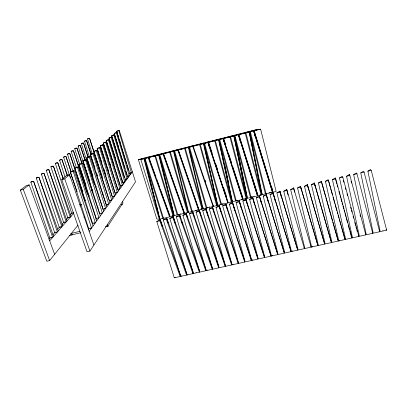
<?xml version="1.0" encoding="UTF-8"?>
<svg xmlns="http://www.w3.org/2000/svg" width="407" height="407" viewBox="0 0 407 407"><rect width="100%" height="100%" fill="white"/><g stroke="black" fill="none" stroke-linecap="round" stroke-linejoin="round"><path stroke-width="0.61" d="M257.84 259.071L239.25 201.836L239.26 200.829L236.116 202.584L251.724 260.444L257.84 259.071L257.748 257.779L239.26 200.829L241.229 208.186M238.171 263.487L238.181 262.174L219.236 205.606L216.01 207.377L232.107 264.845L238.171 263.487L219.114 206.639L219.236 205.606L220.93 211.696M238.721 134.748L238.731 134.091L241.962 133.272L245.218 133.099L261.111 195.024L257.946 195.777L238.721 134.748L245.218 133.099M257.468 195.894L238.248 134.213L234.997 135.689L251.15 197.4L257.468 195.894L238.248 134.213L240.008 140.975M231.649 264.947L231.7 263.629L212.602 207.188L209.346 208.964L225.605 266.305L231.649 264.947L212.444 208.226L212.602 207.188L213.97 212.047M236.676 200.524L232.494 201.852L232.539 200.844M251.267 260.546L232.519 203.444L232.565 202.427L229.395 204.187L245.162 261.915L251.267 260.546L251.205 259.249L232.565 202.427L234.722 210.378M250.478 197.563L234.31 135.867L237.566 134.386L234.346 135.205L247.329 198.316L250.478 197.563L252.019 196.693M233.822 135.989L233.862 135.328L227.437 136.956L230.591 136.808L233.822 135.989L246.856 198.428L233.862 135.328M225.152 266.407L225.239 265.079L205.988 208.766L202.706 210.546L219.124 267.755L225.152 266.407L205.794 209.814L205.988 208.766L207.891 215.435M227.767 202.981L227.839 201.969L207.997 141.89L204.614 143.396L221.53 204.472L227.767 202.981L207.809 142.587L207.997 141.89L209.503 147.365M244.709 262.022L225.804 205.042L225.89 204.019L222.69 205.784L238.624 263.385L244.709 262.022L244.683 260.714L225.89 204.019L227.401 209.508M218.671 267.857L218.793 266.529L199.394 210.338L196.082 212.123L212.663 269.205L218.671 267.857L199.16 211.391L199.394 210.338L200.961 215.781M212.21 269.307L212.368 267.969L192.816 211.905L189.484 213.7L206.222 270.65L212.21 269.307L192.552 212.968L192.816 211.905L194.068 216.178M221.942 204.039L217.76 205.372L217.887 204.345M205.769 270.752L205.957 269.409L186.264 213.472L182.901 215.267L199.796 272.095L205.769 270.752L185.958 214.54L186.264 213.472L187.525 217.73M223.453 138.619L223.55 137.942L226.755 137.128L229.904 136.981L246.184 198.585L243.04 199.338L223.453 138.619L229.904 136.981M199.593 144.668L193.228 146.286L193.503 145.569L196.662 144.77L199.593 144.668L216.636 205.637L213.533 206.38L193.03 145.691L189.581 147.207L206.873 207.967L213.065 206.491L213.222 205.459M242.567 199.45L222.97 138.741L223.072 138.065L219.749 139.555L236.289 200.946L242.567 199.45L242.557 198.453L223.072 138.065L224.71 144.18M199.349 272.191L199.572 270.843L179.731 215.028L176.343 216.829L193.391 273.529L199.349 272.191L179.39 216.102L179.731 215.028L180.637 218.066M235.628 201.109L219.068 139.728L222.39 138.238L219.195 139.052L219.068 139.728L232.494 201.852M218.584 139.85L218.717 139.174L212.332 140.791L215.374 140.664L218.584 139.85L232.026 201.964L230.8 201.862M192.943 273.631L193.203 272.278L173.214 216.58L169.8 218.391L187.006 274.964L192.943 273.631L172.838 217.664L173.214 216.58L175.412 223.855M207.85 207.239L206.217 208.125L203.129 208.862L203.337 207.824M202.874 207.931L202.666 208.974L201.521 208.852M186.559 275.061L186.854 273.702L166.722 218.132L163.278 219.943L180.637 276.389L186.559 275.061L166.31 219.22L166.722 218.132L168.198 222.97M198.463 209.976L198.697 208.928L178.164 149.461L174.649 150.997L192.313 211.447L198.463 209.976L177.803 150.198L178.164 149.461L178.515 150.682M180.194 276.49L180.52 275.122L160.246 219.678L156.776 221.494L174.288 277.813L180.194 276.49L159.798 220.772L160.246 219.678L162.296 226.312M208.287 142.465L208.476 141.768L211.66 140.964L214.698 140.837L231.359 202.126L228.235 202.869L208.287 142.465L214.698 140.837M188.421 211.386L188.131 212.444L187.027 212.312M184.061 211.777L163.4 153.21L159.824 154.757L177.849 214.896L183.959 213.436L184.274 212.378M203.459 143.691L203.673 142.989L197.334 144.597L200.269 144.5L203.459 143.691L217.297 205.484L216.112 205.367M126.002 179.024L126.623 178.866M123.692 182.219L124.115 182.143M121.271 185.531L121.851 185.388M156.018 177.147L148.733 156.934L145.101 158.491L163.482 218.325L169.551 216.875L169.943 215.802L163.945 199.15M104.334 208.669L104.93 208.572M213.065 206.491L192.755 146.403L193.03 145.691L193.376 146.912M101.038 213.182L101.643 213.085M93.951 222.858L94.47 222.843M188.909 147.38L189.204 146.662L192.358 145.859L188.909 147.38L206.217 208.125M188.431 147.502L188.731 146.779L182.438 148.377L185.266 148.306L188.431 147.502L202.666 208.974L185.266 148.306M178.276 150.076L178.632 149.344L181.771 148.545L184.595 148.474L202.009 209.132L198.926 209.864L178.276 150.076L184.595 148.474M71.398 235.037L72.67 234.63M173.982 151.165L174.364 150.427L177.498 149.634L173.982 151.165L191.661 211.599L188.589 212.332L173.896 150.544L167.643 152.132L170.365 152.081L173.509 151.287L173.896 150.544M80.077 204.533L80.433 204.512M72.746 212.851L73.479 212.673M68.814 217.318L69.561 217.135M60.368 226.908L60.846 226.897M163.426 153.846L163.863 153.093L166.982 152.299L169.699 152.254L187.479 212.596L184.417 213.329L163.426 153.846L169.699 152.254M159.824 154.757L162.953 153.963L163.4 153.21L163.756 154.421M51.053 237.49L51.547 237.485M159.157 154.284L152.951 155.861L155.566 155.835L158.694 155.042L159.157 154.284L174.064 214.815L173.692 215.888L172.634 215.746M105.332 226.836L107.769 226.251L122.99 202.874L122.553 201.531M93.895 245.055L69.541 174.598L66.631 175.336L61.752 179.629L87.017 251.775L89.922 251.094L135.5 181.863L119.251 130.306L116.677 131.273L126.501 163.787M148.672 157.585L149.196 156.812L152.294 156.029L154.904 156.003L173.046 216.041L170.004 216.768L148.672 157.585L154.904 156.003M145.101 158.491L148.209 157.702L148.733 156.934L149.104 158.15M159.178 215.766L159.803 218.223L159.356 219.312L156.797 218.941L138.36 159.564L140.873 159.564L143.976 158.776L144.526 158.002L146.24 164.759M89.158 231.344L132.316 171.754M124.344 182.015L124.669 181.568M130.683 172.604L130.398 173.041L131.008 172.853M88.192 229.472L88.94 228.454M95.701 219.261L96.454 218.238M105.845 205.469L106.593 204.446M123.118 181.98L122.639 182.626L124.832 182.082L111.228 137.454L111.757 136.981L125.768 180.794M54.63 254.334L29.156 184.87L26.302 185.597L20.35 190.135L46.79 261.233L49.639 260.561L78.042 225.112M83.995 217.679L84.788 216.692M87.963 212.729L88.757 211.737M99.074 198.86L99.868 197.868M102.249 194.897L103.042 193.905M49.669 240.812L73.779 213.207M80.016 206.069L81.263 204.645M84.585 200.834L85.419 199.883M88.177 196.729L89.158 195.599M92.068 192.267L92.898 191.315M99.135 184.178L99.964 183.226M48.967 239.118L50.224 237.693M52.732 234.854L55.245 232.015M57.753 229.172L59.844 226.806M61.935 224.435L64.031 222.069M66.122 219.704L68.213 217.333M70.304 214.967L71.978 213.07M91.636 190.817L92.475 189.871M236.248 200.448L235.918 200.631M108.237 204.151L107.677 204.39M111.223 200.051L110.536 200.285M114.077 196.123L113.731 196.301M116.809 192.369L116.214 192.592M119.424 188.772L119.007 188.965M128.871 175.788L128.414 175.977M61.752 179.629L64.744 178.871L69.541 174.598M73.199 171.337L91.534 228.062L88.731 228.739L70.35 172.064L73.199 171.337L74.089 170.543L93.076 225.936M77.554 167.455L95.33 222.822L92.598 223.479L74.776 168.167L77.554 167.455L78.398 166.702L96.795 220.798M81.69 163.772L98.942 217.837L96.271 218.483L78.978 164.469L81.69 163.772L82.494 163.059L100.336 215.908M85.623 160.272L102.376 213.095L99.771 213.726L82.972 160.948L85.623 160.272L86.386 159.59L103.704 211.258M89.362 156.934L105.647 208.572L103.103 209.198L86.777 157.601L89.362 156.934L90.089 156.288L106.914 206.827M92.928 153.76L108.771 204.263L106.278 204.874L90.4 154.411L92.928 153.76L93.62 153.144L109.976 202.594M96.327 150.727L111.747 200.152L109.315 200.748L93.859 151.368L96.327 150.727L96.988 150.137L112.902 198.555M112.027 196.199L97.161 148.458L99.578 147.833L100.208 147.273L115.7 194.694M114.805 192.425L100.315 145.681L102.681 145.07L103.286 144.531L118.381 190.995M105.652 142.419L119.933 188.848L117.648 189.418L103.337 143.02L105.652 142.419L106.232 141.906L120.945 187.449M120.009 185.348L106.227 140.476L108.496 139.886L109.056 139.392L123.407 184.056M124.43 177.615L111.666 135.689L114.357 134.666L128.037 177.661M124.857 168.508L114.219 133.44L116.85 132.443L130.215 174.649M118.778 137.902L116.677 131.273L119.251 130.306M20.35 190.135L23.28 189.392L29.156 184.87M30.835 182.138L33.633 181.425L52.635 237.418L49.888 238.08L30.835 182.138L31.939 181.298L33.633 181.425L53.607 236.309M36.238 178.017L38.965 177.32L57.382 231.985L54.696 232.631L36.238 178.017L37.286 177.218L38.965 177.32L58.303 230.927M41.372 174.099L44.037 173.418L61.895 226.816L59.274 227.452L41.372 174.099L42.369 173.341L44.037 173.418L62.77 225.814M46.25 170.38L48.855 169.709L66.188 221.896L63.629 222.522L46.25 170.38L47.202 169.658L48.855 169.709L67.023 220.945M50.9 166.834L53.444 166.178L70.284 217.211L67.781 217.821L50.9 166.834L51.806 166.148L53.444 166.178L71.077 216.3M73.581 212.886L71.744 213.339L55.332 163.456L56.191 162.795L57.819 162.815L63.248 178.368M65.079 177.106L59.559 160.231L60.384 159.6L61.991 159.6L67.404 175.214M70.401 178.068L63.599 157.148L64.387 156.547L65.98 156.532L71.311 172.019M72.899 171.016L67.465 154.202L68.218 153.627L69.795 153.597L82.906 191.926M76.409 167.689L71.164 151.379L71.886 150.829L73.448 150.788L88.812 195.996M79.889 164.881L74.71 148.677L75.402 148.148L76.943 148.097L82.209 163.675M92.16 190.227L78.108 146.082L78.77 145.579L80.301 145.513L85.302 160.409M94.327 184.503L81.369 143.595L82.005 143.111L83.521 143.035L88.339 157.468M89.413 156.771L84.503 141.204L85.119 140.741L86.615 140.654L91.188 154.426M92.267 154.029L87.52 138.909L88.105 138.456L89.586 138.365L102.401 177.147M338.802 240.913L345.167 239.484L328.2 179.614L325.437 181.298L338.802 240.913L339.677 240.272M311.645 247.003L317.933 245.594L300.452 186.233L297.568 187.942L311.645 247.003L312.556 246.357M291.488 251.526L297.721 250.127L279.863 191.142L276.892 192.867L291.488 251.526L292.43 250.875M271.515 256.008L277.691 254.619L277.488 253.342L259.468 196.006L256.41 197.746L271.515 256.008L272.481 255.347M251.724 260.444L252.716 259.783M241.875 199.237L241.59 199.379M232.107 264.845L233.125 264.179M367.903 171.179L370.477 169.526L371.23 170.385L386.65 230.179L380.169 231.634L367.903 171.179L371.23 170.385M206.222 270.65L207.275 269.983M360.77 172.878L363.375 171.22L364.087 172.09L379.685 231.746L373.219 233.191L360.77 172.878L364.087 172.09M353.658 174.572L356.293 172.909L356.964 173.784L372.736 233.303L366.295 234.747L353.658 174.572L356.964 173.784M187.006 274.964L187.932 274.384M346.571 176.262L349.237 174.593L349.867 175.478L365.812 234.854L359.391 236.294L346.571 176.262L349.867 175.478M180.637 276.389L181.573 275.814M339.504 177.945L342.201 176.272L342.791 177.162L358.908 236.401L352.508 237.841L339.504 177.945L342.791 177.162M332.458 179.624L335.19 177.945L335.734 178.846L352.03 237.947L345.645 239.377L332.458 179.624L335.734 178.846M174.288 277.813L175.229 277.233M318.437 182.967L321.23 181.278L321.693 182.194L338.329 241.02L331.985 242.445L318.437 182.967L321.693 182.194M311.462 184.63L314.28 182.931L314.703 183.857L331.507 242.552L325.183 243.966L311.462 184.63L314.703 183.857M304.502 186.289L307.356 184.585L324.71 244.073L318.401 245.487L304.502 186.289L307.738 185.516M290.654 189.586L293.569 187.871L293.869 188.823L290.654 189.586L304.904 248.514L311.172 247.11L293.569 187.871L294.607 192.201M283.765 191.229L286.706 189.509L304.436 248.621L298.189 250.025L283.765 191.229L286.966 190.466L286.706 189.509L288.059 195.06M270.044 194.5L273.046 192.77L290.746 250.366L291.025 251.628L284.814 253.022L270.044 194.5L273.229 193.742L291.025 251.628M263.217 196.128L266.244 194.388L284.345 253.129L278.154 254.517L263.217 196.128L266.392 195.37L266.244 194.388L267.333 198.677M265.435 193.991L249.654 131.975L252.844 130.51L249.603 131.334L262.261 194.75L266.443 193.417M249.623 199.364L252.711 197.619L271.052 256.11L264.901 257.489L249.623 199.364L252.778 198.616L252.711 197.619L254.304 203.714M251.15 197.4L252.177 196.82M242.862 200.977L245.976 199.227L264.306 256.303L264.438 257.595L258.303 258.969L242.862 200.977L246.006 200.229L245.976 199.227L247.761 205.988M236.289 200.946L237.337 200.366M107.26 226.287C106.166 226.989 108.827 226.394 108.059 226.063M221.53 204.472L223.133 203.592M206.873 207.967L207.962 207.377M191.661 211.599L192.77 211.004M177.198 215.054L159.162 154.925L162.739 153.378L159.625 154.167L159.162 154.925L174.15 215.781L178.169 214.54M177.849 214.896L178.815 214.382M162.836 218.478L144.439 158.659L148.077 157.097L144.989 157.88L144.439 158.659L159.809 219.2L163.823 217.964M197.797 209.793L197.461 209.92M192.262 211.014L191.921 211.141M250.346 131.797L253.53 130.337L272.471 192.313L266.107 193.829L250.346 131.797L253.607 130.968L253.53 130.337L255.077 136.452M74.089 170.543L70.35 172.064L77.152 191.794M74.776 168.167L78.398 166.702M82.494 163.059L78.978 164.469L86.06 185.327M86.386 159.59L82.972 160.948L89.805 181.212M90.089 156.288L86.777 157.601L92.969 176.099M93.62 153.144L90.4 154.411L94.973 168.162M93.859 151.368L96.988 150.137M100.208 147.273L97.161 148.458L101.903 162.912M103.286 144.531L100.315 145.681L106.751 165.405M106.232 141.906L103.337 143.02L108.801 159.854M109.056 139.392L106.227 140.476L111.63 157.199M111.757 136.981L109.005 138.034L120.798 176.602M114.357 134.666L111.666 135.689L115.685 148.265M116.85 132.443L114.219 133.44L118.646 147.349M71.881 234.742L72.222 234.636M65.054 222.019L64.672 222.034M90.542 228.124L90.11 228.129M107.585 226.155L107.921 226.073M87.52 138.909L89.586 138.365L102.666 180.133M84.503 141.204L86.615 140.654L90.949 154.436M81.369 143.595L83.521 143.035L88.085 157.484M78.108 146.082L80.301 145.513L85.104 160.643M111.228 137.454L109.005 138.034L115.771 159.101M74.71 148.677L76.943 148.097L81.924 163.711M71.164 151.379L73.448 150.788L87.398 194.307M67.465 154.202L69.795 153.597L84.905 200.473M63.599 157.148L65.98 156.532L71.022 172.085M59.559 160.231L61.991 159.6L67.303 175.89M55.332 163.456L57.819 162.815L63.141 179.055M138.36 159.564L144.526 158.002M249.115 131.456L242.643 133.099L245.909 132.921L249.165 132.097L249.115 131.456L261.665 193.885L261.787 194.861L260.149 194.75M254.019 130.209L257.27 129.385L260.638 129.187L276.139 191.438L272.949 192.196L254.095 130.845L254.019 130.209L272.949 192.196M174.649 150.997L177.803 150.198M189.581 147.207L192.755 146.403M204.614 143.396L207.809 142.587M219.749 139.555L222.97 138.741M234.997 135.689L238.232 134.87M254.095 130.845L260.638 129.187M129.411 173.418L131.486 172.899L118.778 130.728M127.243 176.368L129.355 175.839L116.361 132.88M95.09 186.91L96.154 186.645M124.99 179.436L127.142 178.897L113.843 135.119M120.197 185.953L122.436 185.394L108.496 139.886M114.988 193.03L117.323 192.455L102.681 145.07M79.731 204.818L81.486 204.38M112.215 196.805L114.596 196.215L99.578 147.833M96.952 207.799L98.173 207.499M70.721 233.532L79.858 231.339M69.419 235.45L80.983 232.677M195.309 210.429L196.383 210.175M271.306 192.287L268.839 192.857M156.776 221.494L159.798 220.772M163.278 219.943L166.31 219.22M169.8 218.391L172.838 217.664M176.343 216.829L179.39 216.102M182.901 215.267L185.958 214.54M189.484 213.7L192.552 212.968M196.082 212.123L199.16 211.391M202.706 210.546L205.794 209.814M209.346 208.964L212.444 208.226M216.01 207.377L219.114 206.639M222.69 205.784L225.804 205.042M229.395 204.187L232.519 203.444M236.116 202.584L239.25 201.836M256.41 197.746L259.574 196.993L259.468 196.006L261.197 202.727M276.892 192.867L280.087 192.104L297.721 250.127M297.568 187.942L300.793 187.174M325.437 181.298L328.703 180.52M121.876 204.441L122.334 204.451L121.479 204.863M254.126 196.388L253.663 196.388M209.864 206.954L209.437 206.949M180.85 213.884L180.443 213.868M383.002 230.591L382.743 230.621M196.291 272.487L195.986 272.502M260.022 194.948L261.111 195.024M244.922 198.489L246.184 198.585M200.87 209.005L202.009 209.132M171.988 215.903L173.046 216.041M386.101 229.4L386.65 230.179M379.161 230.957L379.685 231.746M372.242 232.514L372.736 233.303M365.349 234.061L365.812 234.854M358.47 235.602L358.908 236.401M351.409 236.742L352.03 237.947M344.587 238.273L345.167 239.484M337.963 240.206L338.329 241.02M331.171 241.733L331.507 242.552M324.242 242.842L324.71 244.073M23.28 189.392L49.639 260.561M156.659 178.932L159.447 186.665M160.302 189.041L163.517 197.96M148.209 157.702L169.551 216.875M162.953 153.963L183.959 213.436M64.744 178.871L89.922 251.094M317.933 245.594L300.452 186.233L301.465 190.522M205.209 180.24L205.815 182.036M107.265 224.75L107.769 226.251M96.561 172.944L97.558 175.936M208.476 141.768L212.245 153.185M215.812 164.001L217.597 169.409M223.545 187.434L226.521 196.449M103.882 168.936L106.059 175.559M107.143 166.6L108.506 170.782M109.58 162.261L110.948 166.468M223.942 139.153L225.692 144.587M228.419 153.042L231.731 163.309M232.901 166.936L242.831 197.736M112.017 158.394L114.138 164.967M246.006 200.229L264.438 257.595M116.066 149.466L117.023 152.457M252.778 198.616L271.052 256.11M119.541 140.313L120.111 142.119M259.574 196.993L277.691 254.619M238.731 134.091L240.247 138.899M240.623 140.1L256.522 190.593M256.903 191.794L257.85 194.8M310.785 245.869L311.172 247.11M266.392 195.37L284.345 253.129M140.873 159.564L159.356 219.312L143.976 158.776M253.607 130.968L272.471 192.313M121.164 177.808L122.456 182.026M125.595 170.925L126.877 175.158M155.566 155.835L173.692 215.888L158.694 155.042M126.867 164.988L128.505 170.406M181.726 221.708L182.631 224.745M170.365 152.081L188.131 212.444L173.509 151.287M324.069 242.236L307.356 184.585L308.068 187.658M331.003 241.326L314.28 182.931L314.987 186.009M325.539 196.515L321.23 181.278L321.51 182.509M325.885 197.736L332.438 220.904M332.784 222.12L337.785 239.799M304.085 247.37L304.436 248.621M328.708 181.446L330.418 187.556M330.759 188.777L332.463 194.887M333.15 197.334L334.854 203.444M335.195 204.665L336.904 210.775M337.245 212.001L337.759 213.833M338.1 215.054L338.95 218.111M339.296 219.332L341 225.442M341.341 226.663L344.414 237.663M200.269 144.5L217.297 205.484L217.424 204.456L203.673 142.989M220.874 204.629L203.938 143.569L204.146 142.867L207.326 142.063L203.938 143.569L217.76 205.372M336.879 184.071L335.19 177.945L335.46 179.187M337.215 185.297L337.724 187.134M338.904 191.417L339.748 194.48M340.089 195.706L340.593 197.543M340.934 198.769L341.778 201.831M342.114 203.057L342.623 204.894M342.959 206.12L343.803 209.183M344.144 210.404L344.648 212.245M344.988 213.466L345.833 216.529M346.169 217.755L347.522 222.654M348.199 225.107L349.547 230.006M349.888 231.232L351.236 236.131M343.36 180.525L343.854 182.346M345.345 187.815L345.843 189.637M346.998 193.89L347.497 195.716M350.641 207.26L351.134 209.081M351.465 210.297L351.963 212.118M353.118 216.371L353.617 218.193M354.777 222.446L355.601 225.483M355.932 226.699L356.43 228.52M356.761 229.736L357.254 231.558M215.374 140.664L232.026 201.964L232.071 200.956L218.717 139.174M349.562 175.814L349.237 174.593L349.496 175.829M351.038 181.293L351.526 183.119M360.037 214.784L360.531 216.61M230.591 136.808L246.856 198.428M245.909 132.921L261.787 194.861L249.165 132.097M267.648 199.903L268.111 201.74M146.551 165.99L147.487 169.678M147.797 170.904L148.733 174.593M149.043 175.819L149.511 177.666M149.827 178.892L151.541 185.653M151.852 186.884L152.788 190.568M153.098 191.799L153.566 193.64M153.877 194.872L154.813 198.56M155.128 199.786L156.059 203.475M156.374 204.701L158.867 214.535M271.54 186.335L272.766 191.234M274.277 197.68L273.046 192.77L273.229 193.742M274.583 198.906L275.046 200.748M281.537 197.909L279.863 191.142L280.087 192.104M188.731 146.779L203.129 208.862M219.195 139.052L219.597 140.903M220.263 143.992L220.798 146.464M224.664 164.387L226.536 173.036M226.801 174.272L227.737 178.597M228.001 179.833L228.536 182.305M234.346 135.205L240.69 165.644M240.949 166.885L246.383 192.974M246.642 194.215L247.288 197.324M262.139 193.773L262.261 194.75M249.603 131.334L249.654 131.975M243.025 198.341L243.04 199.338M167.379 152.528L164.25 153.347L167.379 152.528M158.328 154.757L155.215 155.576L158.328 154.757M152.64 156.268L149.527 157.107L152.64 156.268M143.666 158.481L140.557 159.315L143.666 158.481M257.977 129.568L254.716 130.393L257.977 129.568M248.489 131.909L245.243 132.733L248.489 131.909M242.613 133.465L239.387 134.305L242.613 133.465M233.201 135.785L229.975 136.604L233.201 135.785M227.355 137.337L224.14 138.151L227.355 137.337M218.015 139.637L214.825 140.476L218.015 139.637M212.205 141.178L209.02 142.012L212.205 141.178M202.94 143.462L199.771 144.297L202.94 143.462M197.161 144.994L193.986 145.803L197.161 144.994M187.968 147.263L184.814 148.087L187.968 147.263M182.214 148.789L179.065 149.588L182.214 148.789M173.097 151.038L169.963 151.857L173.097 151.038"/></g></svg>
